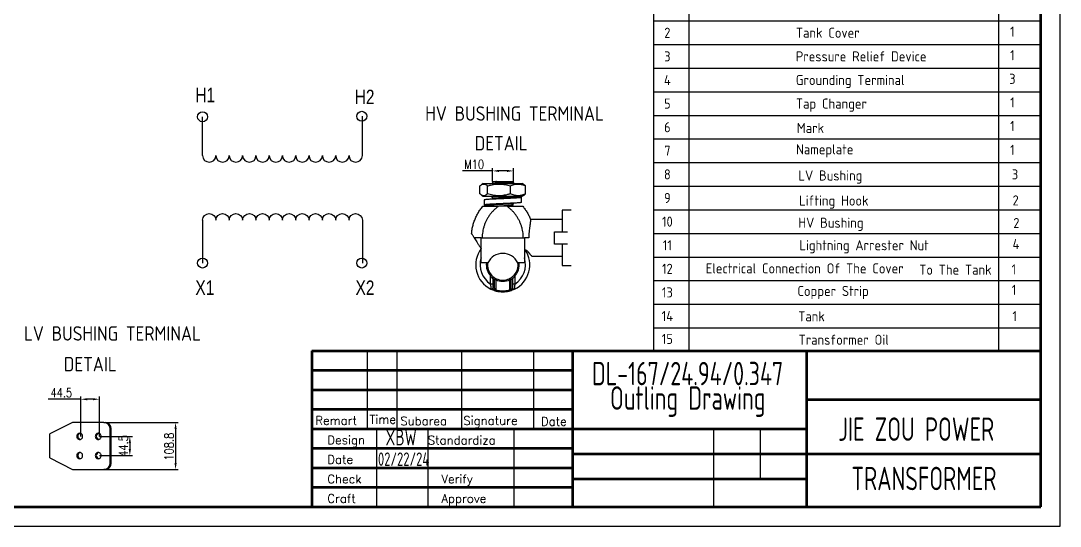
# Model space of a CAD drawing. Header units: millimetres. Extents: x 119255 to 140443, y -8485 to -5380.
# Drawn here: x 138040 to 140443, y -8485 to -7316 of the extents above; entities that cross this region are included whole.
import ezdxf
from ezdxf.enums import TextEntityAlignment as Align

# ---------------------------------------------------------------- set-up
doc = ezdxf.new("R2010")
doc.units = ezdxf.units.MM
doc.header["$LTSCALE"] = 3
for name, color, linetype in [('A', 3, 'Continuous'), ('S', 254, 'Continuous'), ('几何体', 7, 'Continuous')]:
    doc.layers.add(name, color=color, linetype=linetype)
doc.layers.add('标注、文本', color=3, linetype='Continuous', lineweight=25)
doc.layers.add('粗实线', color=4, linetype='Continuous', lineweight=53)
doc.styles.add('pdm', font='gbenor.shx', dxfattribs={"width": 0.8, "bigfont": 'gbhzfs.shx'})
doc.styles.add('ST_WIN', font='isocp2.shx', dxfattribs={"bigfont": 'hzdxfst.shx'})
doc.styles.get("Standard").update_dxf_attribs({"font": 'txt', "bigfont": 'gbcbig.shx'})
doc.styles.add('TH_GBDIM', font='romans.shx', dxfattribs={"width": 0.8, "bigfont": 'gbcbig.shx'})
doc.dimstyles.new('TH_GBDIM1', dxfattribs={"dimscale": 3, "dimtxt": 3.5, "dimasz": 2.5, "dimexe": 2, "dimexo": 0, "dimgap": 1.5, "dimtad": 1, "dimdec": 1, "dimzin": 0, "dimdsep": 46, "dimtxsty": 'TH_GBDIM', "dimcen": 2.5, "dimclrd": 3, "dimclre": 256, "dimclrt": 2, "dimadec": 0, "dimazin": 0, "dimtfac": 0.714286, "dimtdec": 1, "dimtmove": 0, "dimatfit": 3, "dimfxl": 0, "dimtzin": 0, "dimlwd": -1, "dimlwe": -1, "dimarcsym": 0})

# ---------------------------------------------------------------- blocks, each defined once
blk = doc.blocks.new('*D132')
at = {"layer": 'Defpoints', "color": 0}
for p in [(139130.8, -7663.3), (139130.8, -7688), (139179.3, -7688)]:
    blk.add_point(p, dxfattribs=at)
at = {"layer": '标注、文本', "color": 3}
for p, q in [((139130.8, -7663.3), (139061.2, -7663.3)), ((139164.3, -7663.3), (139145.8, -7663.3))]:
    blk.add_line(p, q, dxfattribs=at)
at = {"layer": '标注、文本'}
for p, q in [((139130.8, -7688), (139130.8, -7657.3)), ((139179.3, -7688), (139179.3, -7657.3))]:
    blk.add_line(p, q, dxfattribs=at)
at = {"layer": '标注、文本', "color": 3}
for points in [[(139145.8, -7660.8), (139145.8, -7665.8), (139130.8, -7663.3)], [(139164.3, -7660.8), (139164.3, -7665.8), (139179.3, -7663.3)]]:
    blk.add_solid(points, dxfattribs=at)
at = {"layer": '标注、文本', "color": 2, "insert": (139088.5, -7648.3), "char_height": 21, "attachment_point": 5, "style": 'TH_GBDIM'}
blk.add_mtext('M10', dxfattribs=at)
blk = doc.blocks.new('*D133')
at = {"layer": 'Defpoints', "color": 0}
for p in [(138232.7, -8245.1), (138232.7, -8353.9), (138398.3, -8353.9)]:
    blk.add_point(p, dxfattribs=at)
at = {"layer": '标注、文本'}
for p, q in [((138232.7, -8245.1), (138404.3, -8245.1)), ((138232.7, -8353.9), (138404.3, -8353.9))]:
    blk.add_line(p, q, dxfattribs=at)
at = {"layer": '标注、文本', "color": 3}
blk.add_line((138398.3, -8260.1), (138398.3, -8338.9), dxfattribs=at)
for points in [[(138395.8, -8260.1), (138400.8, -8260.1), (138398.3, -8245.1)], [(138395.8, -8338.9), (138400.8, -8338.9), (138398.3, -8353.9)]]:
    blk.add_solid(points, dxfattribs=at)
at = {"layer": '标注、文本', "color": 2, "insert": (138383.3, -8301.2), "char_height": 21, "attachment_point": 5, "rotation": 90, "style": 'TH_GBDIM'}
blk.add_mtext('108.8', dxfattribs=at)
blk = doc.blocks.new('*D134')
at = {"layer": 'Defpoints', "color": 0}
for p in [(138179.2, -8191.4), (138179.2, -8277.3), (138222.2, -8277.3)]:
    blk.add_point(p, dxfattribs=at)
at = {"layer": '标注、文本', "color": 3}
for p, q in [((138179.2, -8191.4), (138104, -8191.4)), ((138207.2, -8191.4), (138194.2, -8191.4))]:
    blk.add_line(p, q, dxfattribs=at)
at = {"layer": '标注、文本'}
for p, q in [((138179.2, -8277.3), (138179.2, -8185.4)), ((138222.2, -8277.3), (138222.2, -8185.4))]:
    blk.add_line(p, q, dxfattribs=at)
at = {"layer": '标注、文本', "color": 3}
for points in [[(138194.2, -8188.9), (138194.2, -8193.9), (138179.2, -8191.4)], [(138207.2, -8188.9), (138207.2, -8193.9), (138222.2, -8191.4)]]:
    blk.add_solid(points, dxfattribs=at)
at = {"layer": '标注、文本', "color": 2, "insert": (138134.1, -8176.4), "char_height": 21, "attachment_point": 5, "style": 'TH_GBDIM'}
blk.add_mtext('44.5', dxfattribs=at)
blk = doc.blocks.new('*D135')
at = {"layer": 'Defpoints', "color": 0}
for p in [(138222.2, -8277.3), (138222.2, -8321.8), (138292.5, -8321.8)]:
    blk.add_point(p, dxfattribs=at)
at = {"layer": '标注、文本'}
for p, q in [((138222.2, -8277.3), (138298.5, -8277.3)), ((138222.2, -8321.8), (138298.5, -8321.8))]:
    blk.add_line(p, q, dxfattribs=at)
at = {"layer": '标注、文本', "color": 3}
blk.add_line((138292.5, -8292.3), (138292.5, -8306.8), dxfattribs=at)
for points in [[(138290, -8292.3), (138295, -8292.3), (138292.5, -8277.3)], [(138290, -8306.8), (138295, -8306.8), (138292.5, -8321.8)]]:
    blk.add_solid(points, dxfattribs=at)
at = {"layer": '标注、文本', "color": 2, "insert": (138277.5, -8299.5), "char_height": 21, "attachment_point": 5, "rotation": 90, "style": 'TH_GBDIM'}
blk.add_mtext('44.5', dxfattribs=at)

msp = doc.modelspace()

# ---------------------------------------------------------------- linework, layer by layer
at = {"layer": 'A'}
for p, q in [((139503.89, -8079.16), (139503.89, -7152.69)), ((140398.1, -8026.27), (140398.1, -7152.69)), ((139585.64, -8079.16), (139585.64, -7207.29)), ((140301.48, -8079.16), (140301.48, -7207.29)), ((139503.89, -7316.49), (140398.1, -7316.49)), ((139503.89, -7371.09), (140398.1, -7371.09)), ((139503.89, -7425.69), (140398.1, -7425.69)), ((139503.89, -7480.29), (140398.1, -7480.29)), ((139503.89, -7480.29), (140398.1, -7480.29)), ((139503.89, -7534.88), (140398.1, -7534.88)), ((139503.89, -7534.88), (140398.1, -7534.88)), ((139503.89, -7589.48), (140398.1, -7589.48)), ((139503.89, -7644.08), (140398.1, -7644.08)), ((139566.29, -7698.68), (140398.1, -7698.68)), ((139566.29, -7753.28), (140398.1, -7753.28)), ((139566.29, -7807.88), (140398.1, -7807.88)), ((139566.29, -7862.48), (140398.1, -7862.48)), ((139566.29, -7917.08), (140398.1, -7917.08)), ((139503.89, -7971.68), (140398.1, -7971.68)), ((139503.89, -8026.27), (140398.1, -8026.27))]:
    msp.add_line(p, q, dxfattribs=at)
at = {"layer": 'S'}
for p, q in [((139503.89, -7698.68), (139566.29, -7698.68)), ((139503.89, -7753.28), (139566.29, -7753.28)), ((139503.89, -7807.88), (139566.29, -7807.88)), ((139503.89, -7862.48), (139566.29, -7862.48)), ((139503.89, -7917.08), (139566.29, -7917.08))]:
    msp.add_line(p, q, dxfattribs=at)
at = {"layer": '几何体'}
for p, q in [((139130.77, -7688), (139131.45, -7689.36)), ((139179.54, -7688.28), (139179.38, -7687.96)), ((139179.56, -7690.39), (139179.56, -7688.33)), ((139101.83, -7716.18), (139101.83, -7698.19)), ((139109.46, -7692.68), (139105.31, -7695.34)), ((139109.46, -7692.68), (139125.03, -7692.68)), ((139119.4, -7716.18), (139119.4, -7698.19)), ((139125.03, -7692.68), (139199.65, -7692.68)), ((139172.12, -7716.18), (139172.12, -7698.19)), ((139203.8, -7695.34), (139199.65, -7692.68)), ((139207.28, -7716.18), (139207.28, -7698.19)), ((139105.33, -7719.04), (139109.46, -7721.68)), ((139109.46, -7721.68), (139125.03, -7721.68)), ((139111.48, -7730.59), (139111.48, -7742.09)), ((139125.03, -7721.68), (139199.65, -7721.68)), ((139129.64, -7721.82), (139129.56, -7721.87)), ((139129.56, -7721.87), (139129.56, -7723.93)), ((139131.48, -7727.64), (139130.94, -7728.71)), ((139177.63, -7722.95), (139178.27, -7721.68)), ((139197.64, -7736.09), (139197.64, -7724.59)), ((139199.65, -7721.68), (139203.78, -7719.04)), ((139129.92, -7740.81), (139129.56, -7741.03)), ((139129.56, -7741.03), (139129.56, -7743.1)), ((139129.64, -7740.83), (139129.57, -7740.98)), ((139164.52, -7745.18), (139144.59, -7745.18)), ((139179.56, -7738.3), (139179.56, -7737.91)), ((139313.05, -7754.43), (139292.05, -7754.43)), ((139292.05, -7754.43), (139292.05, -7803.93)), ((139292.05, -7775.68), (139218.89, -7775.68)), ((139274.55, -7832.43), (139274.55, -7803.93)), ((139274.55, -7803.93), (139304.55, -7803.93)), ((139104.56, -7875.68), (139104.56, -7818.18)), ((139104.56, -7818.18), (139204.56, -7818.18)), ((139204.56, -7818.18), (139204.56, -7875.68)), ((139304.55, -7832.43), (139274.55, -7832.43)), ((139292.05, -7832.43), (139292.05, -7881.93)), ((139120.06, -7875.68), (139104.56, -7875.68)), ((139204.56, -7875.68), (139189.06, -7875.68)), ((139222.06, -7860.68), (139292.05, -7860.68)), ((139126.58, -7906.21), (139128.42, -7904.52)), ((139182.53, -7906.21), (139180.69, -7904.52)), ((139292.05, -7881.93), (139313.05, -7881.93)), ((139126.58, -7924.92), (139126.58, -7906.21)), ((139131.55, -7924.92), (139126.58, -7924.92)), ((139131.55, -7912.47), (139131.55, -7924.92)), ((139135.81, -7914.84), (139138.29, -7914.84)), ((139135.81, -7936.32), (139135.81, -7914.84)), ((139139.36, -7912.58), (139138.29, -7914.84)), ((139138.29, -7914.84), (139138.29, -7936.32)), ((139169.75, -7912.58), (139170.82, -7914.84)), ((139173.3, -7914.84), (139170.82, -7914.84)), ((139170.82, -7936.32), (139170.82, -7914.84)), ((139173.3, -7914.84), (139173.3, -7936.32)), ((139177.56, -7924.92), (139177.56, -7912.47)), ((139182.53, -7924.92), (139177.56, -7924.92)), ((139182.53, -7906.21), (139182.53, -7924.92)), ((139138.29, -7936.32), (139135.81, -7936.32)), ((139140.21, -7938.75), (139139.61, -7941.18)), ((139168.9, -7938.75), (139169.5, -7941.18)), ((139170.82, -7936.32), (139173.3, -7936.32)), ((138160.23, -8245.12), (138107.62, -8271.81)), ((138232.67, -8245.12), (138160.23, -8245.12)), ((138232.67, -8245.12), (138235.13, -8245.12)), ((138249.62, -8260.12), (138247.16, -8260.12)), ((138247.16, -8338.93), (138247.16, -8260.12)), ((138249.62, -8338.93), (138249.62, -8260.12)), ((138107.62, -8327.24), (138160.23, -8353.93)), ((138160.23, -8353.93), (138232.67, -8353.93)), ((138235.13, -8353.93), (138232.67, -8353.93)), ((138247.16, -8338.93), (138249.62, -8338.93))]:
    msp.add_line(p, q, dxfattribs=at)
at = {"layer": '几何体', "flags": 128}
for points in [[(138183.46, -8277.28), (138183.29, -8275.68), (138182.78, -8274.17), (138181.95, -8272.82), (138180.86, -8271.69), (138179.55, -8270.83), (138178.09, -8270.3), (138176.55, -8270.13), (138175.02, -8270.3), (138173.56, -8270.83), (138172.25, -8271.69), (138171.15, -8272.82), (138170.33, -8274.17), (138169.82, -8275.68), (138169.65, -8277.28), (138169.82, -8278.87), (138170.33, -8280.38), (138171.15, -8281.73), (138172.25, -8282.87), (138173.56, -8283.72), (138175.02, -8284.25), (138176.55, -8284.43), (138178.09, -8284.25), (138179.55, -8283.72), (138180.86, -8282.87), (138181.95, -8281.73), (138182.78, -8280.38), (138183.29, -8278.87), (138183.46, -8277.28)], [(138226.44, -8277.28), (138226.27, -8275.68), (138225.76, -8274.17), (138224.94, -8272.82), (138223.84, -8271.69), (138222.53, -8270.83), (138221.07, -8270.3), (138219.54, -8270.13), (138218, -8270.3), (138216.54, -8270.83), (138215.23, -8271.69), (138214.14, -8272.82), (138213.32, -8274.17), (138212.8, -8275.68), (138212.63, -8277.28), (138212.8, -8278.87), (138213.32, -8280.38), (138214.14, -8281.73), (138215.23, -8282.87), (138216.54, -8283.72), (138218, -8284.25), (138219.54, -8284.43), (138221.07, -8284.25), (138222.53, -8283.72), (138223.84, -8282.87), (138224.94, -8281.73), (138225.76, -8280.38), (138226.27, -8278.87), (138226.44, -8277.28)], [(138183.46, -8321.78), (138183.29, -8320.18), (138182.78, -8318.67), (138181.95, -8317.32), (138180.86, -8316.19), (138179.55, -8315.33), (138178.09, -8314.8), (138176.55, -8314.63), (138175.02, -8314.8), (138173.56, -8315.33), (138172.25, -8316.19), (138171.15, -8317.32), (138170.33, -8318.67), (138169.82, -8320.18), (138169.65, -8321.78), (138169.82, -8323.37), (138170.33, -8324.88), (138171.15, -8326.23), (138172.25, -8327.37), (138173.56, -8328.22), (138175.02, -8328.75), (138176.55, -8328.93), (138178.09, -8328.75), (138179.55, -8328.22), (138180.86, -8327.37), (138181.95, -8326.23), (138182.78, -8324.88), (138183.29, -8323.37), (138183.46, -8321.78)], [(138226.44, -8321.78), (138226.27, -8320.18), (138225.76, -8318.67), (138224.94, -8317.32), (138223.84, -8316.19), (138222.53, -8315.33), (138221.07, -8314.8), (138219.54, -8314.63), (138218, -8314.8), (138216.54, -8315.33), (138215.23, -8316.19), (138214.14, -8317.32), (138213.32, -8318.67), (138212.8, -8320.18), (138212.63, -8321.78), (138212.8, -8323.37), (138213.32, -8324.88), (138214.14, -8326.23), (138215.23, -8327.37), (138216.54, -8328.22), (138218, -8328.75), (138219.54, -8328.93), (138221.07, -8328.75), (138222.53, -8328.22), (138223.84, -8327.37), (138224.94, -8326.23), (138225.76, -8324.88), (138226.27, -8323.37), (138226.44, -8321.78)]]:
    msp.add_lwpolyline(points, dxfattribs=at)
at = {"layer": '几何体'}
for centre, radius, start, end in [((139154.56, -7880.49), 62.5, 143.18845, 243.95104), ((139154.56, -7892.61), 38.43, 26.13864, 153.86136), ((139154.56, -7880.49), 62.5, 296.04896, 33.63315), ((139154.56, -7880.49), 52.5, 162.24721, 237.80102), ((139154.56, -7880.49), 38, 172.7311, 222.59215), ((139154.56, -7880.49), 35.5, 172.21614, 222.59215), ((139154.56, -7880.49), 35.5, 317.40785, 7.78386), ((139154.56, -7880.49), 52.5, 302.19898, 17.75279), ((139154.56, -7880.49), 38, 317.40785, 7.2689), ((139134.05, -7912.48), 2.5, 57.73446, 179.77206), ((139152.07, -7880.49), 38, 237.31442, 244.66198), ((139154.56, -7880.49), 35.5, 237.31442, 244.66198), ((139138.31, -7914.84), 2.5, 64.99822, 179.88624), ((139154.56, -7880.49), 38, 244.66198, 295.33802), ((139154.56, -7880.49), 35.5, 244.66198, 295.33802), ((139154.56, -7880.49), 35.5, 295.33802, 302.68558), ((139170.8, -7914.84), 2.5, 0.11376, 115.00178), ((139157.04, -7880.49), 38, 295.33802, 302.68558), ((139175.06, -7912.48), 2.5, 0.22794, 122.26554), ((139136.19, -7935.01), 4.97, 179.62661, 251.26159), ((139149.59, -7880.49), 57.5, 251.37758, 256.13637), ((139154.56, -7880.49), 62.5, 251.37758, 256.16785), ((139154.56, -7880.49), 62.5, 256.16785, 283.83215), ((139154.56, -7880.49), 60, 256.16785, 283.83215), ((139154.56, -7880.49), 62.5, 283.83215, 288.62242), ((139159.52, -7880.49), 57.5, 283.86363, 288.62242), ((139172.92, -7935.01), 4.97, 288.73841, 0.37339), ((138232.41, -8259.87), 14.75, 359.02424, 88.98981), ((138234.87, -8259.87), 14.75, 359.02424, 88.98981), ((138179.24, -8277.28), 7.19, 101.71697, 258.28303), ((138222.23, -8277.28), 7.19, 101.71698, 258.28302), ((138179.24, -8321.78), 7.19, 101.71698, 258.28302), ((138222.23, -8321.78), 7.19, 101.71697, 258.28303), ((138232.41, -8339.18), 14.75, 271.01019, 0.97576), ((138234.87, -8339.18), 14.75, 271.01019, 0.97576)]:
    msp.add_arc(centre, radius, start, end, dxfattribs=at)
for points, knots in [([(139179.47, -7688.28), (139179.5, -7688.29), (139179.73, -7688.41), (139179.17, -7688.63), (139177.82, -7688.92), (139175.47, -7689.22), (139172.35, -7689.53), (139168.53, -7689.82), (139164.19, -7690.12), (139159.46, -7690.43), (139154.56, -7690.72), (139149.65, -7691.02), (139144.92, -7691.32), (139140.58, -7691.62), (139136.76, -7691.91), (139133.66, -7692.22), (139131.57, -7692.48), (139130.91, -7692.63), (139130.67, -7692.68)], [0, 0, 0, 0, 0.011339, 0.0796235, 0.1469262, 0.2150508, 0.2834423, 0.3508608, 0.4187734, 0.4872185, 0.554868, 0.6225175, 0.6909627, 0.7588753, 0.8262938, 0.8946853, 0.9628099, 1, 1, 1, 1]), ([(139130.79, -7687.99), (139130.84, -7687.99), (139130.93, -7687.99), (139131.93, -7687.99), (139133.52, -7687.99), (139135.75, -7687.99), (139138.01, -7687.99), (139139.58, -7687.99), (139140.09, -7687.99)], [0, 0, 0, 0, 0.1744692, 0.3563639, 0.5436027, 0.7238546, 0.9094639, 1, 1, 1, 1]), ([(139140.09, -7687.99), (139139.47, -7688.05), (139137.68, -7688.2), (139135.23, -7688.46), (139133.1, -7688.76), (139131.79, -7689.03), (139131.62, -7689.22), (139131.55, -7689.3)], [0, 0, 0, 0, 0.1252265, 0.3553335, 0.5845415, 0.8109807, 1, 1, 1, 1]), ([(139140.09, -7687.99), (139141.11, -7687.99), (139143.17, -7687.99), (139146.71, -7687.99), (139150.48, -7687.99), (139154.38, -7687.99), (139158.33, -7687.99), (139162.21, -7687.99), (139165.95, -7687.99), (139169.39, -7687.99), (139172.46, -7687.99), (139175.05, -7687.99), (139177.13, -7687.99), (139178.55, -7687.99), (139179.33, -7687.99), (139179.32, -7687.99), (139179.32, -7687.99)], [0, 0, 0, 0, 0.0706046, 0.1432471, 0.2138466, 0.2864695, 0.3574563, 0.4304155, 0.5028638, 0.57741, 0.6500154, 0.7246462, 0.7986045, 0.8747015, 0.9489552, 1, 1, 1, 1]), ([(139101.83, -7698.19), (139102.59, -7697.48), (139104.12, -7696.07), (139106.48, -7694.55), (139108.9, -7693.65), (139111.22, -7693.5), (139113.39, -7693.99), (139115.41, -7694.95), (139117.42, -7696.34), (139118.74, -7697.57), (139119.4, -7698.19)], [0, 0, 0, 0, 0.1336425, 0.2672363, 0.4045834, 0.541898, 0.6551992, 0.7685228, 0.884248, 1, 1, 1, 1]), ([(139119.4, -7698.19), (139121.69, -7697.48), (139126.27, -7696.07), (139133.37, -7694.55), (139140.63, -7693.65), (139147.59, -7693.5), (139154.09, -7693.99), (139160.15, -7694.95), (139166.17, -7696.34), (139170.14, -7697.57), (139172.12, -7698.19)], [0, 0, 0, 0, 0.1336425, 0.2672363, 0.4045834, 0.541898, 0.6551992, 0.7685228, 0.884248, 1, 1, 1, 1]), ([(139131.48, -7689.3), (139131.16, -7689.93), (139130.59, -7691.06), (139130.02, -7692.18), (139129.76, -7692.68)], [0, 0, 0, 0, 0.5567059, 1, 1, 1, 1]), ([(139179.48, -7690.43), (139179.4, -7690.52), (139179.21, -7690.71), (139177.78, -7690.98), (139175.48, -7691.28), (139172.34, -7691.59), (139168.54, -7691.88), (139164.19, -7692.18), (139160, -7692.45), (139157.27, -7692.62), (139156.19, -7692.68)], [0, 0, 0, 0, 0.1129869, 0.2449351, 0.3784947, 0.5125774, 0.6447526, 0.7778965, 0.9120844, 1, 1, 1, 1]), ([(139172.12, -7698.19), (139173.62, -7697.49), (139176.57, -7696.13), (139181.05, -7694.67), (139185.57, -7693.74), (139190.18, -7693.48), (139194.7, -7693.88), (139199.05, -7694.88), (139203.2, -7696.3), (139205.92, -7697.56), (139207.28, -7698.19)], [0, 0, 0, 0, 0.1314085, 0.257448, 0.383446, 0.5134136, 0.643385, 0.7621543, 0.8811202, 1, 1, 1, 1]), ([(139178.4, -7692.68), (139178.46, -7692.56), (139178.84, -7691.81), (139179.22, -7691.06), (139179.54, -7690.43)], [0, 0, 0, 0, 0.1627992, 1, 1, 1, 1]), ([(139207.28, -7698.19), (139206.52, -7697.46), (139205.36, -7696.36), (139204.17, -7695.64), (139203.76, -7695.39)], [0, 0, 0, 0, 0.6559929, 1, 1, 1, 1]), ([(139119.4, -7716.18), (139118.63, -7716.88), (139117.11, -7718.29), (139114.74, -7719.82), (139112.32, -7720.72), (139110.01, -7720.87), (139107.84, -7720.37), (139105.82, -7719.41), (139103.81, -7718.02), (139102.49, -7716.79), (139101.83, -7716.18)], [0, 0, 0, 0, 0.1336425, 0.2672363, 0.4045834, 0.541898, 0.6551992, 0.7685228, 0.884248, 1, 1, 1, 1]), ([(139197.52, -7736.09), (139197.55, -7736.12), (139197.7, -7736.25), (139196.86, -7736.49), (139195.03, -7736.78), (139192.13, -7737.08), (139188.31, -7737.38), (139183.65, -7737.69), (139178.29, -7737.98), (139172.36, -7738.28), (139165.96, -7738.58), (139159.27, -7738.89), (139152.5, -7739.18), (139145.78, -7739.48), (139139.25, -7739.78), (139133.1, -7740.09), (139127.5, -7740.38), (139122.56, -7740.68), (139118.39, -7740.98), (139115.12, -7741.29), (139112.83, -7741.58), (139111.56, -7741.88), (139111.34, -7742.18), (139112.2, -7742.49), (139114.1, -7742.78), (139116.98, -7743.08), (139120.82, -7743.38), (139125.15, -7743.67), (139128.48, -7743.85), (139129.97, -7743.93)], [0, 0, 0, 0, 0.0117613, 0.0502697, 0.0883021, 0.1263345, 0.1648429, 0.2033512, 0.2413836, 0.279416, 0.3179244, 0.3564328, 0.3944652, 0.4324976, 0.471006, 0.5095144, 0.5475468, 0.5855792, 0.6240876, 0.6625959, 0.7006283, 0.7386608, 0.7771691, 0.8156775, 0.8537099, 0.8917423, 0.9302507, 0.9687591, 1, 1, 1, 1]), ([(139177.76, -7722.69), (139179.03, -7722.75), (139182.19, -7722.92), (139186.54, -7723.18), (139190.72, -7723.48), (139193.99, -7723.79), (139196.28, -7724.08), (139197.55, -7724.38), (139197.77, -7724.68), (139196.91, -7724.99), (139195.01, -7725.28), (139192.13, -7725.58), (139188.31, -7725.88), (139183.65, -7726.19), (139178.29, -7726.48), (139172.36, -7726.78), (139165.96, -7727.08), (139159.27, -7727.39), (139152.5, -7727.68), (139145.78, -7727.98), (139139.25, -7728.28), (139133.1, -7728.59), (139127.5, -7728.88), (139122.56, -7729.18), (139118.39, -7729.48), (139115.11, -7729.79), (139112.85, -7730.08), (139111.61, -7730.35), (139111.6, -7730.52), (139111.59, -7730.59)], [0, 0, 0, 0, 0.0253748, 0.0630724, 0.1012418, 0.1394111, 0.1771087, 0.2148063, 0.2529757, 0.291145, 0.3288426, 0.3665402, 0.4047095, 0.4428789, 0.4805765, 0.5182741, 0.5564434, 0.5946128, 0.6323104, 0.6700079, 0.7081773, 0.7463467, 0.7840442, 0.8217418, 0.8599112, 0.8980805, 0.9357781, 0.9734757, 1, 1, 1, 1]), ([(139172.12, -7716.18), (139169.83, -7716.88), (139165.25, -7718.29), (139158.15, -7719.82), (139150.89, -7720.72), (139143.93, -7720.87), (139137.43, -7720.37), (139131.37, -7719.41), (139125.34, -7718.02), (139121.38, -7716.79), (139119.4, -7716.18)], [0, 0, 0, 0, 0.1336425, 0.2672363, 0.4045834, 0.541898, 0.6551992, 0.7685228, 0.884248, 1, 1, 1, 1]), ([(139152.09, -7721.68), (139151.29, -7721.73), (139148.84, -7721.88), (139144.93, -7722.14), (139140.58, -7722.43), (139136.76, -7722.73), (139133.64, -7723.03), (139131.29, -7723.34), (139129.93, -7723.62), (139129.39, -7723.84), (139129.6, -7723.96), (139129.63, -7723.98)], [0, 0, 0, 0, 0.06396167, 0.19564291, 0.3262997, 0.45600579, 0.58758386, 0.71864851, 0.84813187, 0.97950409, 1, 1, 1, 1]), ([(139129.57, -7723.98), (139129.89, -7724.6), (139130.52, -7725.84), (139131.14, -7727.08), (139131.45, -7727.69)], [0, 0, 0, 0, 0.50694105, 1, 1, 1, 1]), ([(139177.57, -7722.95), (139177.49, -7723.03), (139177.32, -7723.22), (139176.01, -7723.49), (139173.88, -7723.8), (139170.98, -7724.1), (139167.47, -7724.39), (139163.45, -7724.69), (139159.09, -7725), (139154.76, -7725.28), (139150.65, -7725.55), (139146.84, -7725.81), (139143.26, -7726.07), (139140.41, -7726.29), (139137.7, -7726.53), (139135.23, -7726.79), (139133.1, -7727.1), (139131.79, -7727.37), (139131.62, -7727.55), (139131.55, -7727.64)], [0, 0, 0, 0, 0.0534828, 0.1167547, 0.1808002, 0.2450969, 0.3084777, 0.3723236, 0.4366708, 0.500269, 0.5550889, 0.6105938, 0.6659809, 0.7205791, 0.75557, 0.8198667, 0.8839122, 0.9471841, 1, 1, 1, 1]), ([(139177.79, -7723.17), (139177.83, -7723.17), (139179.08, -7723.27), (139181.03, -7723.48), (139183.48, -7723.79), (139185.14, -7724.08), (139186.07, -7724.38), (139186.23, -7724.68), (139185.6, -7724.99), (139184.21, -7725.28), (139182.1, -7725.58), (139179.3, -7725.88), (139175.88, -7726.19), (139171.95, -7726.48), (139167.6, -7726.78), (139162.91, -7727.08), (139158.49, -7727.36), (139155.67, -7727.53), (139154.51, -7727.6)], [0, 0, 0, 0, 0.00198403, 0.07024202, 0.13850001, 0.20591148, 0.27332294, 0.34158093, 0.40983892, 0.47725039, 0.54466185, 0.61291985, 0.68117784, 0.7485893, 0.81600077, 0.88425876, 0.95251675, 1, 1, 1, 1]), ([(139207.28, -7716.18), (139205.92, -7716.81), (139203.2, -7718.07), (139199.05, -7719.49), (139194.75, -7720.48), (139190.33, -7720.88), (139185.77, -7720.65), (139181.19, -7719.74), (139176.61, -7718.26), (139173.62, -7716.87), (139172.12, -7716.18)], [0, 0, 0, 0, 0.1188795, 0.2378452, 0.3566142, 0.4824661, 0.6083134, 0.7384292, 0.8685918, 1, 1, 1, 1]), ([(139179.17, -7725.89), (139178.98, -7725.5), (139178.47, -7724.5), (139177.97, -7723.51), (139177.66, -7722.9)], [0, 0, 0, 0, 0.3880679, 1, 1, 1, 1]), ([(139203.76, -7719.01), (139204.27, -7718.68), (139205.46, -7717.9), (139206.62, -7716.81), (139207.28, -7716.18)], [0, 0, 0, 0, 0.4297346, 1, 1, 1, 1]), ([(139082.49, -7808.19), (139082.86, -7804.92), (139083.59, -7798.4), (139085.75, -7788.77), (139088.68, -7779.34), (139092.42, -7770.19), (139096.94, -7761.39), (139102.17, -7752.97), (139106.23, -7747.78), (139108.27, -7745.18)], [0, 0, 0, 0, 0.1425337, 0.2850681, 0.4276034, 0.5707028, 0.7138014, 0.8569007, 1, 1, 1, 1]), ([(139144.59, -7745.18), (139142.7, -7746.6), (139138.92, -7749.45), (139133.69, -7754.27), (139128.82, -7759.47), (139124.38, -7765.03), (139120.4, -7770.92), (139116.91, -7777.1), (139113.91, -7783.53), (139111.44, -7790.19), (139109.5, -7797.05), (139108.1, -7804.03), (139107.22, -7811.09), (139107.11, -7815.82), (139107.06, -7818.18)], [0, 0, 0, 0, 0.0832172, 0.1663847, 0.2500233, 0.3337131, 0.4168632, 0.4999998, 0.583099, 0.6662492, 0.7499764, 0.8335965, 0.916764, 1, 1, 1, 1]), ([(139108.29, -7745.18), (139108.32, -7745.18), (139108.36, -7745.18), (139108.74, -7745.18), (139109.35, -7745.18), (139110.17, -7745.18), (139111.15, -7745.18), (139112.25, -7745.18), (139113.52, -7745.18), (139114.95, -7745.18), (139116.76, -7745.18), (139119.03, -7745.18), (139121.84, -7745.18), (139124.93, -7745.18), (139128.32, -7745.18), (139132.01, -7745.18), (139136, -7745.18), (139140.22, -7745.18), (139143.12, -7745.18), (139144.59, -7745.18)], [0, 0, 0, 0, 0.0632213, 0.1255669, 0.1872543, 0.2485081, 0.3011813, 0.3523364, 0.402151, 0.4508173, 0.4985414, 0.5649917, 0.6283598, 0.6894952, 0.7493425, 0.8108636, 0.8723314, 0.934986, 1, 1, 1, 1]), ([(139154.51, -7739.1), (139154.03, -7739.13), (139151.9, -7739.25), (139148.12, -7739.48), (139143.34, -7739.78), (139138.83, -7740.09), (139134.72, -7740.38), (139131.1, -7740.68), (139128.04, -7740.98), (139125.65, -7741.29), (139123.97, -7741.58), (139123.04, -7741.88), (139122.88, -7742.18), (139123.51, -7742.49), (139124.91, -7742.78), (139126.92, -7743.07), (139128.78, -7743.26), (139129.68, -7743.36)], [0, 0, 0, 0, 0.0206777, 0.0906243, 0.1614492, 0.2322742, 0.3022208, 0.3721675, 0.4429924, 0.5138174, 0.583764, 0.6537106, 0.7245356, 0.7953606, 0.8653072, 0.9352538, 1, 1, 1, 1]), ([(139179.56, -7738.3), (139179.46, -7738.41), (139179.28, -7738.61), (139177.79, -7738.9), (139175.48, -7739.2), (139172.35, -7739.51), (139168.53, -7739.8), (139164.19, -7740.1), (139159.46, -7740.41), (139154.56, -7740.7), (139149.65, -7740.99), (139144.92, -7741.3), (139140.58, -7741.6), (139136.76, -7741.89), (139133.64, -7742.2), (139131.29, -7742.5), (139129.93, -7742.79), (139129.39, -7743.01), (139129.6, -7743.13), (139129.63, -7743.14)], [0, 0, 0, 0, 0.0622062, 0.1235181, 0.1855787, 0.2478824, 0.3092997, 0.3711672, 0.4335197, 0.4951475, 0.5567752, 0.6191278, 0.6809953, 0.7424126, 0.8047163, 0.8667769, 0.9280887, 0.990295, 1, 1, 1, 1]), ([(139129.57, -7743.14), (139129.89, -7743.77), (139130.23, -7744.45), (139130.58, -7745.13), (139130.6, -7745.18)], [0, 0, 0, 0, 0.92269038, 1, 1, 1, 1]), ([(139177.57, -7742.12), (139177.49, -7742.2), (139177.32, -7742.39), (139176.01, -7742.66), (139173.88, -7742.96), (139170.98, -7743.27), (139167.47, -7743.56), (139163.45, -7743.86), (139159.09, -7744.17), (139154.76, -7744.45), (139150.66, -7744.71), (139147.52, -7744.93), (139145.82, -7745.06), (139145.3, -7745.09)], [0, 0, 0, 0, 0.0842117, 0.1838367, 0.2846799, 0.3859187, 0.4857153, 0.5862443, 0.6875625, 0.7877015, 0.8740184, 0.961414, 1, 1, 1, 1]), ([(139154.16, -7739.11), (139154.15, -7739.12), (139154.11, -7739.12), (139154.37, -7739.1), (139154.56, -7739.1)], [0, 0, 0, 0, 0.2579346, 1, 1, 1, 1]), ([(139202.05, -7818.18), (139202, -7815.82), (139201.89, -7811.09), (139201.01, -7804.03), (139199.61, -7797.05), (139197.67, -7790.19), (139195.2, -7783.53), (139192.21, -7777.1), (139188.72, -7770.93), (139184.73, -7765.04), (139180.29, -7759.47), (139175.42, -7754.27), (139170.19, -7749.45), (139166.41, -7746.6), (139164.52, -7745.18)], [0, 0, 0, 0, 0.0832172, 0.1663848, 0.2500232, 0.3337131, 0.4168633, 0.4999998, 0.583099, 0.6662492, 0.7499764, 0.8335965, 0.9167641, 1, 1, 1, 1]), ([(139164.52, -7745.18), (139165.99, -7745.18), (139168.88, -7745.18), (139173.09, -7745.18), (139177.07, -7745.18), (139180.76, -7745.18), (139184.14, -7745.18), (139186.86, -7745.18), (139189.07, -7745.18), (139190.86, -7745.18), (139192.69, -7745.18), (139194.51, -7745.18), (139196.23, -7745.18), (139197.69, -7745.18), (139199.23, -7745.18), (139200.54, -7745.18), (139200.73, -7745.18), (139200.82, -7745.18)], [0, 0, 0, 0, 0.0648469, 0.12735777, 0.18869577, 0.25009077, 0.30975052, 0.37071365, 0.41256114, 0.45566254, 0.500252, 0.5598657, 0.62106032, 0.68422791, 0.74972513, 0.87348858, 1, 1, 1, 1]), ([(139177.63, -7742.12), (139177.95, -7741.49), (139178.59, -7740.23), (139179.22, -7738.98), (139179.54, -7738.35)], [0, 0, 0, 0, 0.4999979, 1, 1, 1, 1]), ([(139179.24, -7745.18), (139179.02, -7744.75), (139178.49, -7743.71), (139177.97, -7742.67), (139177.66, -7742.07)], [0, 0, 0, 0, 0.4138802, 1, 1, 1, 1]), ([(139200.84, -7745.18), (139202.68, -7747.51), (139206.35, -7752.17), (139211.14, -7759.68), (139215.42, -7767.49), (139217.74, -7772.95), (139218.89, -7775.68)], [0, 0, 0, 0, 0.2500003, 0.500001, 0.7500005, 1, 1, 1, 1]), ([(139218.89, -7775.68), (139218.88, -7775.78), (139218.87, -7775.96), (139218.74, -7777.53), (139218.54, -7779.69), (139218.3, -7782.03), (139218, -7784.7), (139217.62, -7787.85), (139217.15, -7791.4), (139216.63, -7795.21), (139216.05, -7799.35), (139215.49, -7803.74), (139215.03, -7807.78), (139214.59, -7812.6), (139214.53, -7816.31), (139214.5, -7818.18)], [0, 0, 0, 0, 0.0955659, 0.1934007, 0.2985319, 0.3526775, 0.4068231, 0.5117469, 0.5657671, 0.6197879, 0.7252207, 0.7794712, 0.8337198, 0.9160564, 1, 1, 1, 1]), ([(139088.8, -7818.18), (139088.13, -7817.13), (139086.79, -7815), (139085.14, -7812.38), (139083.8, -7810.25), (139082.98, -7808.96), (139082.57, -7808.3), (139082.53, -7808.23), (139082.5, -7808.2)], [0, 0, 0, 0, 0.16217366, 0.32755786, 0.5234252, 0.72325151, 0.86109307, 1, 1, 1, 1]), ([(139104.56, -7818.18), (139104.18, -7818.18), (139103.41, -7818.18), (139102.24, -7818.18), (139101.06, -7818.18), (139099.78, -7818.18), (139098.4, -7818.18), (139096.97, -7818.18), (139095.57, -7818.18), (139093.59, -7818.18), (139091.16, -7818.18), (139089.61, -7818.18), (139088.8, -7818.18)], [0, 0, 0, 0, 0.0501892, 0.1052906, 0.1618438, 0.2202446, 0.2975432, 0.3779347, 0.4620333, 0.5503755, 0.7656375, 1, 1, 1, 1]), ([(139088.8, -7818.18), (139089.65, -7819.54), (139091.39, -7822.29), (139094, -7826.44), (139096.32, -7830.12), (139098.25, -7833.18), (139100.27, -7836.38), (139102.38, -7839.73), (139103.82, -7842.02), (139104.56, -7843.18)], [0, 0, 0, 0, 0.2029241, 0.4104076, 0.5255073, 0.6406021, 0.7592534, 0.8779025, 1, 1, 1, 1]), ([(139214.5, -7818.18), (139213.76, -7818.18), (139212.28, -7818.18), (139209.9, -7818.18), (139207.51, -7818.18), (139205.77, -7818.18), (139204.76, -7818.18), (139204.56, -7818.18)], [0, 0, 0, 0, 0.2674046, 0.5399316, 0.7407656, 0.9464155, 1, 1, 1, 1]), ([(139204.56, -7845.57), (139205.43, -7845.66), (139207.17, -7845.83), (139209.25, -7846.86), (139210.84, -7847.99), (139211.97, -7849.05), (139212.54, -7849.75), (139212.79, -7850.05)], [0, 0, 0, 0, 0.2414034, 0.4809203, 0.6697308, 0.8588149, 1, 1, 1, 1]), ([(139222.06, -7860.68), (139222.02, -7860.64), (139221.93, -7860.57), (139221.21, -7859.83), (139219.85, -7858.45), (139217.8, -7856.24), (139215.38, -7853.49), (139213.64, -7851.26), (139212.76, -7850.13)], [0, 0, 0, 0, 0.1303548, 0.2632452, 0.4465363, 0.6349471, 0.8160864, 1, 1, 1, 1]), ([(139212.79, -7850.05), (139213.41, -7850.84), (139214.65, -7852.42), (139216.43, -7854.53), (139218.07, -7856.41), (139219.47, -7857.94), (139220.58, -7859.13), (139221.39, -7859.99), (139221.95, -7860.57), (139222.02, -7860.64), (139222.06, -7860.68)], [0, 0, 0, 0, 0.1278984, 0.2557769, 0.3879285, 0.5200354, 0.6360746, 0.7534391, 0.8757131, 1, 1, 1, 1]), ([(139128.42, -7904.52), (139128.97, -7905.09), (139129.89, -7906.05), (139131.24, -7907.28), (139132.55, -7908.37), (139133.85, -7909.35), (139134.97, -7910.11), (139135.25, -7910.28), (139135.38, -7910.37)], [0, 0, 0, 0, 0.1909457, 0.3233419, 0.4555706, 0.6406867, 0.8185547, 1, 1, 1, 1]), ([(139173.73, -7910.37), (139173.77, -7910.34), (139173.92, -7910.25), (139174.65, -7909.77), (139176.21, -7908.65), (139177.92, -7907.25), (139179.47, -7905.81), (139180.28, -7904.95), (139180.69, -7904.52)], [0, 0, 0, 0, 0.07013305, 0.27621219, 0.476705, 0.71243333, 0.8561312, 1, 1, 1, 1]), ([(139131.55, -7912.47), (139131.45, -7912.38), (139131.24, -7912.17), (139130.42, -7911.33), (139129.22, -7909.98), (139127.85, -7908.21), (139126.97, -7906.81), (139126.58, -7906.21)], [0, 0, 0, 0, 0.1542537, 0.3161539, 0.4992759, 0.7831329, 1, 1, 1, 1]), ([(139127.11, -7936.64), (139127.18, -7936.66), (139127.33, -7936.68), (139127.5, -7936.36), (139127.67, -7935.59), (139127.71, -7934.49), (139127.67, -7933.03), (139127.58, -7931.64), (139127.43, -7930.26), (139127.25, -7928.8), (139127.02, -7927.23), (139126.73, -7925.69), (139126.58, -7924.92)], [0, 0, 0, 0, 0.08367067, 0.1745007, 0.26533892, 0.44011004, 0.47421985, 0.59895798, 0.72392292, 0.73029817, 0.86506002, 1, 1, 1, 1]), ([(139131.55, -7924.92), (139131.54, -7925.95), (139131.54, -7928.03), (139131.46, -7930.77), (139131.35, -7933.11), (139131.27, -7934.35), (139131.22, -7934.98)], [0, 0, 0, 0, 0.2897345, 0.5872351, 0.7917695, 1, 1, 1, 1]), ([(139182.53, -7906.21), (139181.95, -7907.11), (139180.92, -7908.69), (139179.4, -7910.56), (139178.34, -7911.71), (139177.84, -7912.2), (139177.64, -7912.4), (139177.59, -7912.45), (139177.56, -7912.47)], [0, 0, 0, 0, 0.3224126, 0.5691307, 0.7605823, 0.8991608, 0.9412114, 1, 1, 1, 1]), ([(139177.89, -7934.98), (139177.84, -7934.37), (139177.76, -7933.12), (139177.65, -7930.81), (139177.58, -7928.06), (139177.57, -7925.97), (139177.56, -7924.92)], [0, 0, 0, 0, 0.2044583, 0.4127639, 0.7022418, 1, 1, 1, 1]), ([(139182.53, -7924.92), (139182.39, -7925.69), (139182.09, -7927.23), (139181.74, -7929.66), (139181.52, -7931.76), (139181.4, -7933.78), (139181.41, -7935), (139181.5, -7935.87), (139181.61, -7936.36), (139181.78, -7936.68), (139181.93, -7936.66), (139182, -7936.64)], [0, 0, 0, 0, 0.1349241, 0.2696702, 0.4285039, 0.5256665, 0.6908906, 0.7346922, 0.8255198, 0.9163391, 1, 1, 1, 1]), ([(139127.11, -7936.64), (139127.12, -7936.65), (139127.23, -7936.7), (139127.81, -7936.93), (139128.93, -7936.86), (139130.48, -7936.08), (139130.99, -7935.33), (139131.22, -7934.98)], [0, 0, 0, 0, 0.00370978, 0.07523613, 0.36558551, 0.69956339, 1, 1, 1, 1]), ([(139134.6, -7939.72), (139134.44, -7939.67), (139134.14, -7939.56), (139133.12, -7939.2), (139131.8, -7938.71), (139130.1, -7938.02), (139128.49, -7937.31), (139127.41, -7936.79), (139127.12, -7936.65), (139127.11, -7936.64)], [0, 0, 0, 0, 0.1822175, 0.3645988, 0.5342072, 0.7039196, 0.9228217, 0.9968471, 1, 1, 1, 1]), ([(139139.61, -7941.18), (139139.1, -7941), (139138.06, -7940.64), (139136.83, -7939.49), (139135.97, -7938), (139135.86, -7936.88), (139135.81, -7936.32)], [0, 0, 0, 0, 0.2424251, 0.4952663, 0.7474267, 1, 1, 1, 1]), ([(139138.29, -7936.32), (139138.32, -7936.6), (139138.38, -7937.16), (139138.81, -7937.9), (139139.43, -7938.48), (139139.95, -7938.66), (139140.21, -7938.75)], [0, 0, 0, 0, 0.2520437, 0.5040461, 0.7571208, 1, 1, 1, 1]), ([(139168.9, -7938.75), (139169.17, -7938.66), (139169.71, -7938.47), (139170.34, -7937.86), (139170.74, -7937.12), (139170.79, -7936.58), (139170.82, -7936.32)], [0, 0, 0, 0, 0.2553798, 0.5107858, 0.7654295, 1, 1, 1, 1]), ([(139173.3, -7936.32), (139173.26, -7936.84), (139173.16, -7937.93), (139172.35, -7939.41), (139171.11, -7940.61), (139170.03, -7940.99), (139169.5, -7941.18)], [0, 0, 0, 0, 0.2350736, 0.4899042, 0.7450938, 1, 1, 1, 1]), ([(139182, -7936.64), (139181.99, -7936.65), (139181.7, -7936.79), (139180.62, -7937.31), (139179.01, -7938.02), (139177.31, -7938.71), (139176, -7939.2), (139174.98, -7939.56), (139174.67, -7939.67), (139174.51, -7939.72)], [0, 0, 0, 0, 0.0031529, 0.0771783, 0.2960804, 0.4657928, 0.6354012, 0.8177825, 1, 1, 1, 1]), ([(139177.89, -7934.98), (139178.12, -7935.33), (139178.63, -7936.08), (139180.18, -7936.86), (139181.3, -7936.93), (139181.88, -7936.7), (139182, -7936.65), (139182, -7936.64)], [0, 0, 0, 0, 0.3004366, 0.6344145, 0.9247639, 0.9962902, 1, 1, 1, 1])]:
    msp.add_open_spline(points, degree=3, knots=knots, dxfattribs=at)
at = {"layer": '标注、文本'}
for p, q in [((140443.2, -8485.13), (140443.2, -5805.74)), ((138460.71, -7627.98), (138460.71, -7538)), ((138830.1, -7627.98), (138830.1, -7536.97)), ((138460.71, -7776.96), (138460.71, -7876.38)), ((138830.1, -7776.96), (138830.1, -7876.38)), ((138841.3, -8079.16), (138841.3, -8259.59)), ((138909.55, -8079.16), (138909.55, -8259.59)), ((139059.3, -8079.16), (139059.3, -8259.59)), ((139225.3, -8079.16), (139225.3, -8259.59)), ((138862.89, -8259.59), (138862.89, -8440.02)), ((138981.12, -8259.59), (138981.12, -8440.02)), ((139180.19, -8259.59), (139180.19, -8440.02)), ((139641.86, -8259.59), (139641.69, -8440.02)), ((139749.33, -8259.59), (139749.33, -8375.69)), ((138107.62, -8327.24), (138107.62, -8271.81)), ((136654.17, -8485.13), (140443.2, -8485.13))]:
    msp.add_line(p, q, dxfattribs=at)
for points in [[(138460.71, -7627.98), (138461.92, -7634.02), (138464.95, -7638.86), (138470.39, -7641.88), (138475.83, -7643.09), (138481.87, -7641.88), (138486.71, -7638.86), (138490.34, -7634.02), (138491.55, -7627.98)], [(138491.55, -7627.98), (138492.75, -7634.02), (138495.78, -7638.86), (138501.22, -7641.88), (138506.66, -7643.09), (138512.7, -7641.88), (138517.54, -7638.86), (138521.17, -7634.02), (138522.38, -7627.98)], [(138522.38, -7627.98), (138523.59, -7634.02), (138526.61, -7638.86), (138532.05, -7641.88), (138537.49, -7643.09), (138543.54, -7641.88), (138548.37, -7638.86), (138552, -7634.02), (138553.21, -7627.98)], [(138553.21, -7627.98), (138554.42, -7634.02), (138558.05, -7638.86), (138562.88, -7641.88), (138568.93, -7643.09), (138574.37, -7641.88), (138579.81, -7638.86), (138582.83, -7634.02), (138584.04, -7627.98), (138585.25, -7634.02), (138588.27, -7638.86), (138593.72, -7641.88), (138599.16, -7643.09), (138605.2, -7641.88), (138610.04, -7638.86), (138613.67, -7634.02), (138614.87, -7627.98), (138616.08, -7634.02), (138619.11, -7638.86), (138623.94, -7641.88), (138629.99, -7643.09), (138636.03, -7641.88), (138640.87, -7638.86), (138643.89, -7634.02), (138645.1, -7627.98), (138646.31, -7634.02), (138649.94, -7638.86), (138654.78, -7641.88), (138660.82, -7643.09), (138666.26, -7641.88), (138671.7, -7638.86), (138674.73, -7634.02), (138675.93, -7627.98)], [(138675.93, -7627.98), (138677.14, -7634.02), (138680.17, -7638.86), (138685.61, -7641.88), (138691.05, -7643.09), (138697.09, -7641.88), (138701.93, -7638.86), (138705.56, -7634.02), (138706.77, -7627.98)], [(138706.77, -7627.98), (138707.98, -7634.02), (138711, -7638.86), (138716.44, -7641.88), (138721.88, -7643.09), (138727.93, -7641.88), (138732.76, -7638.86), (138736.39, -7634.02), (138737.6, -7627.98)], [(138737.6, -7627.98), (138738.81, -7634.02), (138741.83, -7638.86), (138747.27, -7641.88), (138752.71, -7643.09), (138758.76, -7641.88), (138763.6, -7638.86), (138767.22, -7634.02), (138768.43, -7627.98)], [(138768.43, -7627.98), (138769.64, -7634.02), (138772.66, -7638.86), (138778.1, -7641.88), (138783.55, -7643.09), (138789.59, -7641.88), (138794.43, -7638.86), (138798.05, -7634.02), (138799.26, -7627.98)], [(138799.26, -7627.98), (138800.47, -7634.02), (138803.5, -7638.86), (138808.94, -7641.88), (138814.38, -7643.09), (138820.42, -7641.88), (138825.26, -7638.86), (138828.89, -7634.02), (138830.1, -7627.98)], [(138460.71, -7776.96), (138461.92, -7770.91), (138464.95, -7766.08), (138470.39, -7763.05), (138475.83, -7761.84), (138481.87, -7763.05), (138486.71, -7766.08), (138490.34, -7770.91), (138491.55, -7776.96)], [(138491.55, -7776.96), (138492.75, -7770.91), (138495.78, -7766.08), (138501.22, -7763.05), (138506.66, -7761.84), (138512.7, -7763.05), (138517.54, -7766.08), (138521.17, -7770.91), (138522.38, -7776.96)], [(138522.38, -7776.96), (138523.59, -7770.91), (138526.61, -7766.08), (138532.05, -7763.05), (138537.49, -7761.84), (138543.54, -7763.05), (138548.37, -7766.08), (138552, -7770.91), (138553.21, -7776.96)], [(138553.21, -7776.96), (138554.42, -7770.91), (138558.05, -7766.08), (138562.88, -7763.05), (138568.93, -7761.84), (138574.37, -7763.05), (138579.81, -7766.08), (138582.83, -7770.91), (138584.04, -7776.96), (138585.25, -7770.91), (138588.27, -7766.08), (138593.72, -7763.05), (138599.16, -7761.84), (138605.2, -7763.05), (138610.04, -7766.08), (138613.67, -7770.91), (138614.87, -7776.96), (138616.08, -7770.91), (138619.11, -7766.08), (138623.94, -7763.05), (138629.99, -7761.84), (138636.03, -7763.05), (138640.87, -7766.08), (138643.89, -7770.91), (138645.1, -7776.96), (138646.31, -7770.91), (138649.94, -7766.08), (138654.78, -7763.05), (138660.82, -7761.84), (138666.26, -7763.05), (138671.7, -7766.08), (138674.73, -7770.91), (138675.93, -7776.96)], [(138675.93, -7776.96), (138677.14, -7770.91), (138680.17, -7766.08), (138685.61, -7763.05), (138691.05, -7761.84), (138697.09, -7763.05), (138701.93, -7766.08), (138705.56, -7770.91), (138706.77, -7776.96)], [(138706.77, -7776.96), (138707.98, -7770.91), (138711, -7766.08), (138716.44, -7763.05), (138721.88, -7761.84), (138727.93, -7763.05), (138732.76, -7766.08), (138736.39, -7770.91), (138737.6, -7776.96)], [(138737.6, -7776.96), (138738.81, -7770.91), (138741.83, -7766.08), (138747.27, -7763.05), (138752.71, -7761.84), (138758.76, -7763.05), (138763.6, -7766.08), (138767.22, -7770.91), (138768.43, -7776.96)], [(138768.43, -7776.96), (138769.64, -7770.91), (138772.66, -7766.08), (138778.1, -7763.05), (138783.55, -7761.84), (138789.59, -7763.05), (138794.43, -7766.08), (138798.05, -7770.91), (138799.26, -7776.96)], [(138799.26, -7776.96), (138800.47, -7770.91), (138803.5, -7766.08), (138808.94, -7763.05), (138814.38, -7761.84), (138820.42, -7763.05), (138825.26, -7766.08), (138828.89, -7770.91), (138830.1, -7776.96)]]:
    msp.add_lwpolyline(points, dxfattribs=at)
for centre in [(138460.71, -7538), (138828.64, -7536.97), (138460.71, -7876.38), (138828.64, -7876.38)]:
    msp.add_circle(centre, 11.61, dxfattribs=at)
at = {"layer": '粗实线'}
for p, q in [((140398.1, -8440.02), (140398.1, -5850.84)), ((138713.5, -8079.16), (140398.1, -8079.16)), ((138713.5, -8079.16), (138713.5, -8440.02)), ((139315.51, -8079.16), (139315.51, -8440.02)), ((139856.8, -8079.16), (139856.8, -8440.02)), ((138713.5, -8124.26), (139315.51, -8124.26)), ((138713.5, -8169.37), (139315.51, -8169.37)), ((139856.8, -8191.9), (140398.1, -8191.9)), ((138713.5, -8214.48), (139315.51, -8214.48)), ((138713.5, -8259.59), (139315.51, -8259.59)), ((139315.51, -8259.59), (139856.8, -8259.59)), ((138713.5, -8304.7), (139315.51, -8304.7)), ((139315.51, -8317.64), (140398.1, -8317.64)), ((138713.5, -8349.8), (139315.51, -8349.8)), ((139315.51, -8375.69), (139856.8, -8375.69)), ((138713.5, -8394.91), (139315.51, -8394.91)), ((136879.7, -8440.02), (140398.1, -8440.02))]:
    msp.add_line(p, q, dxfattribs=at)

# ---------------------------------------------------------------- texts
at = {"layer": 'S', "style": 'ST_WIN'}
for s, p in [('2', (139535.09, -7355.49)), ('1', (140332.68, -7352.78)), ('3', (139535.09, -7410.09)), ('1', (140332.68, -7407.38)), ('4', (139535.09, -7464.69)), ('3', (140332.68, -7461.98)), ('5', (139535.09, -7519.28)), ('1', (140332.68, -7516.58)), ('6', (139535.09, -7573.88)), ('1', (140332.68, -7571.18)), ('7', (139535.09, -7628.48)), ('1', (140332.68, -7626.31)), ('8', (139535.09, -7683.08)), ('3', (140338.75, -7682.9)), ('9', (139535.09, -7737.68)), ('2', (140340.22, -7743.2)), ('10', (139535.09, -7792.28)), ('2', (140341.88, -7795.58)), ('11', (139535.09, -7846.88)), ('4', (140340.93, -7844.17)), ('12', (139535.09, -7901.48)), ('1', (140336.03, -7902.66)), ('1', (140336.41, -7950.03)), ('13', (139535.09, -7956.08)), ('14', (139535.09, -8010.68)), ('1', (140338.03, -8010.91)), ('15', (139535.09, -8063.56))]:
    msp.add_text(s, height=23.4, dxfattribs=at).set_placement(p, align=Align.CENTER)
for s, height, p in [('Tank Cover', 23.4, (139832.07, -7355.47)), ('Pressure Relief Device', 23.3996, (139832.07, -7410.07)), ('Grounding Terminal', 23.3996, (139832.07, -7464.67)), ('Tap Changer ', 23.3996, (139832.07, -7519.27)), ('Mark', 23.4, (139834.35, -7575.78)), ('Nameplate', 23.4, (139832.55, -7625)), ('LV Bushing', 23.4, (139838.14, -7685.59)), ('Lifting Hook', 23.3996, (139839.61, -7743.58)), ('HV Bushing', 23.4, (139837.67, -7794.91)), ('Lightning Arrester Nut', 23.3996, (139840.32, -7846.86)), ('Electrical Connection Of The Cover', 23.3996, (139623.84, -7900.48)), ('To The Tank', 23.3996, (140117.22, -7903.46)), ('Copper Strip', 23.3996, (139835.8, -7952.71)), ('Tank', 23.4, (139837.42, -8011.29)), ('Transformer Oil', 23.3996, (139838.41, -8065.54))]:
    msp.add_text(s, height=height, dxfattribs=at).set_placement(p)
at = {"layer": '标注、文本', "style": 'pdm'}
for s, height, p in [('HV BUSHING TERMINAL', 33.3219, (138975.28, -7547.24)), ('DETAIL', 33.322, (139089.65, -7615.97)), ('LV BUSHING TERMINAL', 33.3219, (138047.83, -8055.89)), ('DETAIL', 33.322, (138139.82, -8126.87))]:
    msp.add_text(s, height=height, dxfattribs=at).set_placement(p)
at = {"layer": '标注、文本', "style": 'pdm', "width": 0.8}
for s, p in [('DL-167/24.94/0.347', (139581.8, -8131.96)), ('Outling Drawing', (139582.29, -8188.7)), ('JIE ZOU POWER', (140110.4, -8260.65)), (' TRANSFORMER', (140116.56, -8374.75))]:
    msp.add_text(s, height=54.1291, dxfattribs=at).set_placement(p, align=Align.MIDDLE_CENTER)
at = {"layer": '标注、文本'}
for s, height, p in [('Remart', 19.903, (138721.28, -8250.53)), ('Time', 19.903, (138846.49, -8247.92)), ('Subarea', 19.903, (138917.58, -8251.67)), ('Signature', 19.903, (139063.54, -8250.76)), ('Date', 19.903, (139242.8, -8252.66)), ('Design', 19.903, (138749.04, -8295.64)), ('Standardiza', 19.9032, (138981.16, -8296.03)), ('Date', 19.903, (138749.04, -8340.75)), ('Check', 19.903, (138749.04, -8385.86)), ('Verify', 19.903, (139012.71, -8385.86)), ('Craft', 19.903, (138749.04, -8430.96)), ('Approve', 19.903, (139012.71, -8430.96))]:
    msp.add_text(s, height=height, dxfattribs=at).set_placement(p)
at = {"layer": '标注、文本', "style": 'pdm', "width": 0.8}
for s, height, p in [('XBW', 36.847, (138883.61, -8298.2)), ('02/22/24', 31.026, (138866.05, -8345.46))]:
    msp.add_text(s, height=height, dxfattribs=at).set_placement(p)
at = {"layer": '标注、文本', "char_height": 33.3219, "attachment_point": 7, "style": 'pdm'}
for s, insert in [('{\\fCIDFont+F1|b0|i0|c134|p0;H1}', (138444.06, -7504.37)), ('{\\fCIDFont+F1|b0|i0|c134|p0;H2}', (138812.45, -7508.83)), ('{\\fCIDFont+F1|b0|i0|c134|p0;X1}', (138444.06, -7950.03)), ('{\\fCIDFont+F1|b0|i0|c134|p0;X2}', (138814.29, -7950.03))]:
    msp.add_mtext(s, dxfattribs=dict(at, insert=insert))

# ---------------------------------------------------------------- dimensions: what is measured, and where the dimension line sits
at = {"layer": '标注、文本'}
for base, p1, p2, text, picture, middle in [((139130.79, -7663.34), (139179.32, -7687.99), (139130.79, -7687.99), 'M10', '*D132', (139088.49, -7648.34)), ((138179.24, -8191.4), (138222.23, -8277.28), (138179.24, -8277.28), '44.5', '*D134', (138134.14, -8176.4))]:
    dim = msp.add_linear_dim(base=base, p1=p1, p2=p2, text=text, dimstyle='TH_GBDIM1', override={"dimtxt": 7, "dimasz": 5}, dxfattribs=at)
    dim.commit()
    dim.dimension.update_dxf_attribs({"geometry": picture, "text_midpoint": middle})
dim = msp.add_linear_dim(base=(138398.31, -8353.93), p1=(138232.67, -8245.12), p2=(138232.67, -8353.93), angle=90, dimstyle='TH_GBDIM1', override={"dimtxt": 7, "dimasz": 5}, dxfattribs=at)
dim.commit()
dim.dimension.update_dxf_attribs({"geometry": '*D133', "text_midpoint": (138398.31, -8301.25), "dimtype": 160})
dim = msp.add_linear_dim(base=(138292.46, -8321.78), p1=(138222.23, -8277.28), p2=(138222.23, -8321.78), angle=90, text='44.5', dimstyle='TH_GBDIM1', override={"dimtxt": 7, "dimasz": 5}, dxfattribs=at)
dim.commit()
dim.dimension.update_dxf_attribs({"geometry": '*D135', "text_midpoint": (138292.46, -8299.53), "dimtype": 160})

doc.saveas('drawing.dxf')
